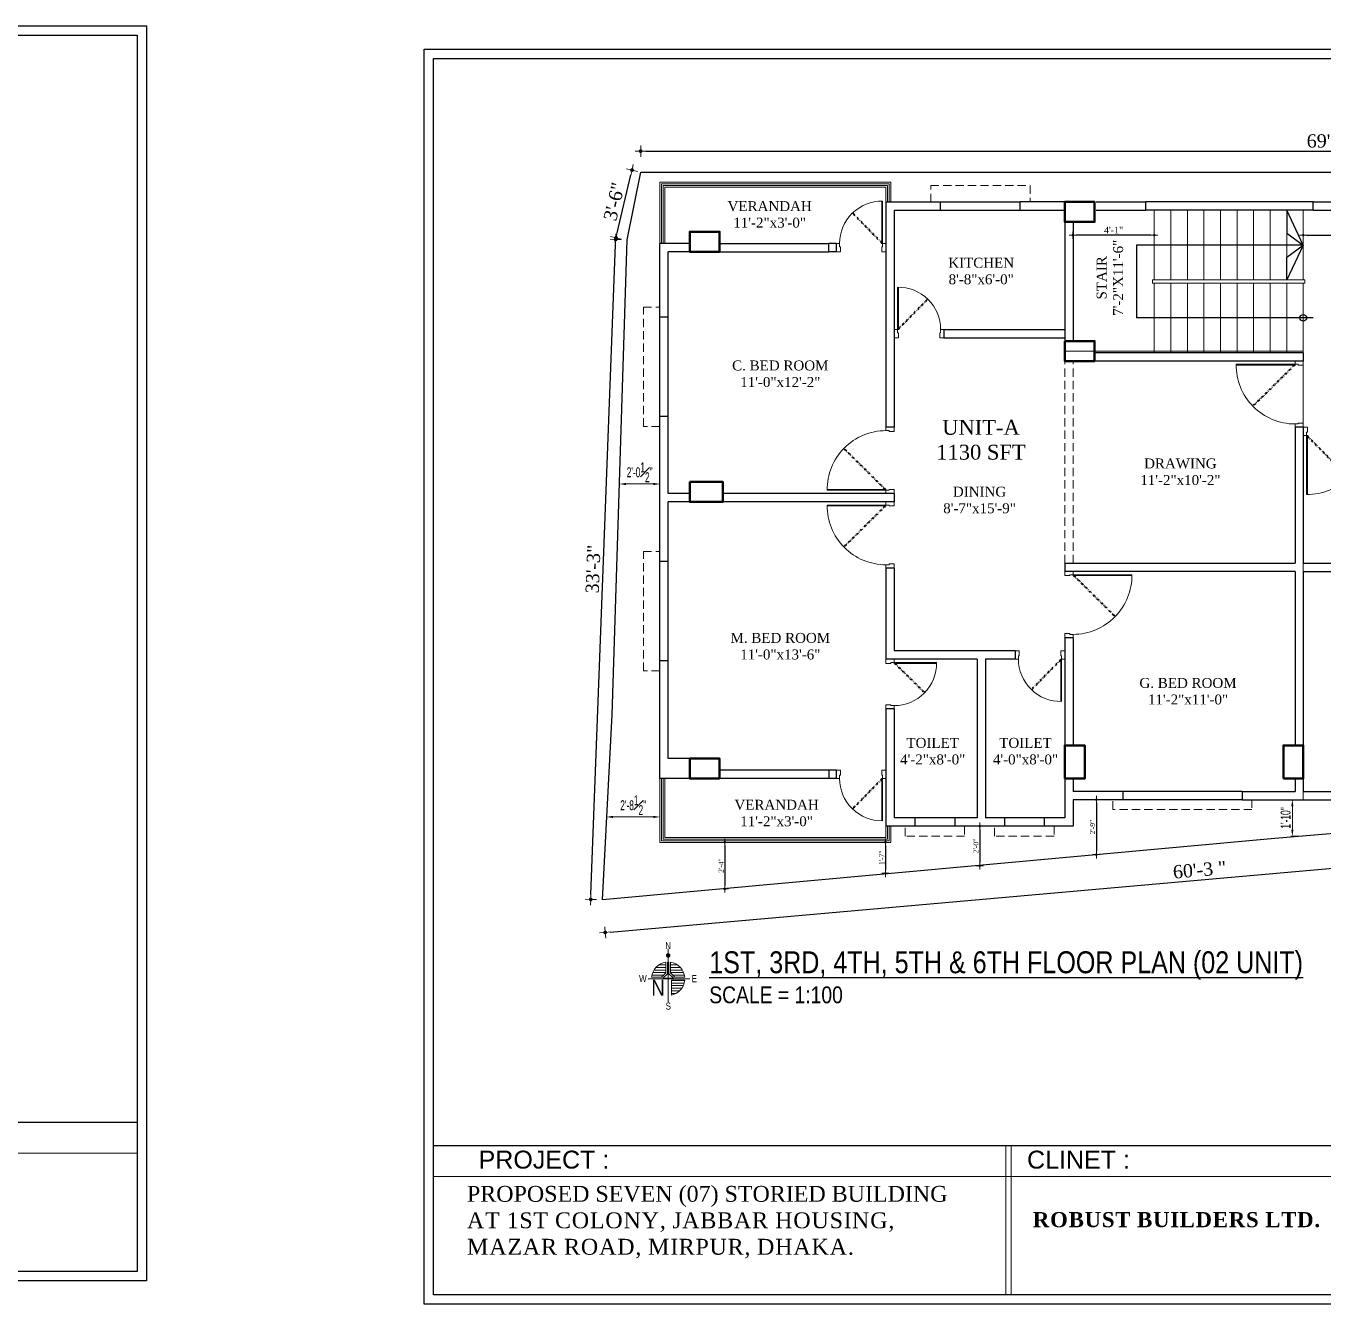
# Model space of a CAD drawing. Extents: x 52891 to 66536, y -48165 to -44533.
# Drawn here: x 57068 to 57851, y -46006 to -45235 of the extents above; entities that cross this region are included whole.
import ezdxf
from ezdxf.enums import TextEntityAlignment as Align

# ---------------------------------------------------------------- set-up
doc = ezdxf.new("R2010")
doc.units = 0
doc.header["$MEASUREMENT"] = 0
doc.header["$PDMODE"] = 3
doc.linetypes.add('DIVIDE2', pattern=[0.625, 0.25, -0.125, 0, -0.125, 0, -0.125])
doc.linetypes.add('HIDDEN2', pattern=[0.1875, 0.125, -0.0625])
doc.layers.get('0').update_dxf_attribs({"lineweight": 13})
doc.layers.get('DEFPOINTS').update_dxf_attribs({"lineweight": 13})
for name, color, linetype, lineweight in [('1-TEXT', 212, 'Continuous', 25), ('COLUMN-1', 1, 'Continuous', 50), ('DIM', 8, 'Continuous', 13), ('dim-8', 250, 'Continuous', 15), ('DOOR', 24, 'Continuous', 13), ('hatch', 252, 'Continuous', 13), ('line', 7, 'Continuous', 15), ('NORTH_DER', 7, 'Continuous', 13), ('STAIR', 8, 'Continuous', 13), ('TEXT', 7, 'Continuous', 13), ('VER RAIL', 32, 'Continuous', 15), ('VER.', 22, 'Continuous', 13), ('WALL', 7, 'Continuous', 30), ('windor', 4, 'Continuous', 25)]:
    doc.layers.add(name, color=color, linetype=linetype, lineweight=lineweight)
doc.layers.add('Layer1', color=174, linetype='Continuous')
doc.styles.add('Arial', font='arial.ttf')
doc.styles.add('NEW', font='swissck.ttf')
doc.styles.add('RS6', font='times.ttf')
doc.styles.get("Standard").update_dxf_attribs({"font": 'arial.ttf', "width": 0.6, "height": 6})
doc.styles.add('STYLE4', font='swissc.ttf')
doc.dimstyles.new('1-4', dxfattribs={"dimtxt": 6, "dimasz": 4, "dimexe": 1, "dimexo": 1.5, "dimgap": 1, "dimtad": 1, "dimdec": 1, "dimzin": 3, "dimdsep": 46, "dimlunit": 4, "dimtxsty": 'Standard', "dimcen": 0.09, "dimdle": 4, "dimclrd": 252, "dimclre": 252, "dimclrt": 7, "dimadec": 0, "dimazin": 0, "dimtfac": 1, "dimtdec": 1, "dimtofl": 0, "dimtmove": 1, "dimatfit": 3, "dimfxl": 2, "dimfrac": 1, "dimtolj": 1, "dimtzin": 0, "dimlwd": 9, "dimlwe": 9, "dimarcsym": 0})
doc.dimstyles.new('1_4', dxfattribs={"dimtxt": 3, "dimasz": 2, "dimexe": 0.18, "dimexo": 0.0625, "dimgap": 4, "dimtad": 0, "dimdec": 0, "dimzin": 3, "dimdsep": 46, "dimlunit": 4, "dimtxsty": 'RS6', "dimblk": 'D', "dimcen": 3, "dimse1": 1, "dimse2": 1, "dimclrt": 7, "dimadec": 0, "dimazin": 0, "dimtfac": 1, "dimtdec": 0, "dimtix": 1, "dimtmove": 1, "dimatfit": 3, "dimldrblk": 'OPEN30', "dimfxl": 0.18, "dimtvp": 0.75, "dimtolj": 1, "dimtzin": 0, "dimarcsym": 0})
doc.dimstyles.new('Colm dim', dxfattribs={"dimtxt": 4, "dimasz": 2, "dimexe": 3, "dimexo": 3, "dimgap": 0.125, "dimtad": 0, "dimdec": 0, "dimzin": 3, "dimdsep": 46, "dimlunit": 4, "dimtxsty": 'RS6', "dimblk": 'D', "dimcen": 3, "dimdle": 1, "dimse1": 1, "dimse2": 1, "dimclrt": 7, "dimadec": 0, "dimazin": 0, "dimtfac": 1, "dimtdec": 0, "dimtix": 1, "dimtmove": 0, "dimatfit": 3, "dimldrblk": 'OPEN90', "dimfxl": 6, "dimfxlon": 1, "dimtvp": 0.75, "dimtolj": 1, "dimtzin": 0, "dimarcsym": 0})

# ---------------------------------------------------------------- blocks, each defined once
blk = doc.blocks.new('L')
at = {"layer": 'Layer1', "color": 0}
blk.add_line((0, 65.62), (-777.86, 65.62), dxfattribs=at)
at = {"layer": 'Layer1', "color": 4}
blk.add_lwpolyline([(-781.98, 548.61), (4.12, 548.61), (4.12, -4.12), (-781.98, -4.12)], close=True, dxfattribs=at)
at = {"layer": 'Layer1', "color": 1}
blk.add_lwpolyline([(-777.86, 544.49), (0, 544.49), (0, 0), (-777.86, 0)], close=True, dxfattribs=at)
at = {"layer": 'TEXT', "color": 0}
for p, q in [((0, 65.62), (-777.86, 65.62)), ((-525.74, 0.31), (-525.74, 65.62)), ((-523.37, 0.31), (-523.37, 65.62)), ((-348.23, 0.31), (-348.23, 65.62)), ((-345.86, 0.31), (-345.86, 65.62)), ((-203.16, 0.31), (-203.16, 65.62)), ((-200.79, 0.31), (-200.79, 65.62)), ((-777.86, 52.07), (0, 52.07))]:
    blk.add_line(p, q, dxfattribs=at)
at = {"layer": 'TEXT', "color": 4, "lineweight": 13, "char_height": 7.894, "attachment_point": 1, "style": 'Arial'}
for s, insert in [('PROJECT :', (-757.98, 63.44)), ('CLINET :', (-516.31, 63.44)), ('ENGINEER :', (-338.79, 63.44))]:
    blk.add_mtext(s, dxfattribs=dict(at, insert=insert))
at = {"layer": 'TEXT', "color": 4, "lineweight": 13, "insert": (-195.89, 61.54), "char_height": 7.8937, "attachment_point": 1, "line_spacing_factor": 1.5, "style": 'Arial'}
blk.add_mtext('CONSULTANT:', dxfattribs=at)
at = {"layer": 'TEXT', "color": 3, "lineweight": 13, "attachment_point": 1, "style": 'Arial'}
for s, insert, char_height, width in [('\\pt139.4;{\\fTimes New Roman|b1|i0|c0|p18;\\T1.05;\\C5;ROBUST BUILDERS LTD.}', (-513.76, 36.38), 6.64, 133.2452), ('{\\fTimes New Roman|b0|i0|c0|p18;\\T1.05;MD. ANISUR RAHMAN\\P\\H0.8344x;B.Sc. in Civil Engineer}', (-338.33, 39.36), 5.6834, 108.3857)]:
    blk.add_mtext(s, dxfattribs=dict(at, insert=insert, char_height=char_height, width=width))
at = {"layer": 'TEXT', "color": 4, "insert": (-197.52, 39.11), "char_height": 4.89284, "attachment_point": 1, "style": 'Arial'}
blk.add_mtext('\\pt1.131;{\\fBankGothic Lt BT|b0|i0|c0|p34;\\H1.009x;\\C96;M/S.S.R ENGINEERS & BUILDERS\\fSwis721 LtCn BT|b0|i0|c0|p34;\\H0.6676x;\\C1;\\P\\H1.439x;\\C5;CRESCENT HOMES.\\P150/1 SHA ALI BAGH. FLAT..W..08,\\PMIRPUR-01,DHAKA-1216}', dxfattribs=at)
at = {"layer": 'WALL', "color": 4, "linetype": 'ByBlock', "lineweight": 25, "insert": (-763.12, 47.91), "char_height": 6.9904, "width": 217.6986, "attachment_point": 1}
blk.add_mtext('{\\fTimes New Roman|b0|i0|c0|p18;\\W1;\\C144;PROPOSED SEVEN (07) STORIED BUILDING\\P\\T1.05;AT 1ST COLONY, JABBAR HOUSING, MAZAR ROAD, MIRPUR, DHAKA.}', dxfattribs=at)
blk = doc.blocks.new('d2')
at = {"layer": 'DOOR', "linetype": 'DIVIDE2', "ltscale": 5}
for p, q in [((5, 2.5), (30.28, 27.42)), ((5.71, 2.5), (30.63, 27.07))]:
    blk.add_line(p, q, dxfattribs=at)
at = {"layer": 'DOOR'}
for p, q in [((5, 2), (5, 2.5)), ((5, 2.5), (40.5, 2.5)), ((5, 2), (40.5, 2)), ((8.81, 2.5), (8.81, 2.36)), ((8.81, 2.36), (8.95, 2.36)), ((8.81, 2.14), (8.81, 2)), ((8.81, 2.14), (8.95, 2.14)), ((8.95, 2.36), (8.95, 2.14)), ((20.63, 2.5), (20.63, 2.36)), ((20.63, 2.36), (20.77, 2.36)), ((20.63, 2.14), (20.63, 2)), ((20.63, 2.14), (20.77, 2.14)), ((20.77, 2.36), (20.77, 2.14)), ((35.92, 2.5), (35.92, 2.36)), ((35.92, 2.36), (36.06, 2.36)), ((35.92, 2.14), (35.92, 2)), ((35.92, 2.14), (36.06, 2.14)), ((36.06, 2.36), (36.06, 2.14))]:
    blk.add_line(p, q, dxfattribs=at)
for points in [[(0, 37.5), (3, 37.5), (3, 38), (5, 38), (5, 40), (0, 40), (0, 37.5)], [(0, 2.5), (3, 2.5), (3, 2), (5, 2), (5, 0), (0, 0), (0, 2.5)]]:
    blk.add_lwpolyline(points, dxfattribs=at)
for centre, radius, start, end in [((5, 2.5), 35.5, 44.5965, 90), ((5.02, 2.5), 35.48, 359.18588, 44.61719)]:
    blk.add_arc(centre, radius, start, end, dxfattribs=at)
blk = doc.blocks.new('d1')
at = {"layer": 'DOOR', "linetype": 'DIVIDE2', "ltscale": 5}
for p, q in [((5, 2.5), (23.16, 20.4)), ((5.71, 2.5), (23.51, 20.04))]:
    blk.add_line(p, q, dxfattribs=at)
at = {"layer": 'DOOR'}
for p, q in [((5, 2), (5, 2.5)), ((5, 2.5), (30.5, 2.5)), ((5, 2), (30.5, 2)), ((7.99, 2.5), (7.99, 2.36)), ((7.99, 2.36), (8.13, 2.36)), ((7.99, 2.14), (7.99, 2)), ((7.99, 2.14), (8.13, 2.14)), ((8.13, 2.36), (8.13, 2.14)), ((16.49, 2.5), (16.49, 2.36)), ((16.49, 2.36), (16.63, 2.36)), ((16.49, 2.14), (16.49, 2)), ((16.49, 2.14), (16.63, 2.14)), ((16.63, 2.36), (16.63, 2.14)), ((26.55, 2.5), (26.55, 2.36)), ((26.55, 2.36), (26.69, 2.36)), ((26.55, 2.14), (26.55, 2)), ((26.55, 2.14), (26.69, 2.14)), ((26.69, 2.36), (26.69, 2.14))]:
    blk.add_line(p, q, dxfattribs=at)
for points in [[(0, 27.5), (3, 27.5), (3, 28), (5, 28), (5, 30), (0, 30), (0, 27.5)], [(0, 2.5), (3, 2.5), (3, 2), (5, 2), (5, 0), (0, 0), (0, 2.5)]]:
    blk.add_lwpolyline(points, dxfattribs=at)
for centre, radius, start, end in [((5, 2.5), 25.5, 44.5965, 90), ((5.03, 2.51), 25.47, 358.86297, 44.63613)]:
    blk.add_arc(centre, radius, start, end, dxfattribs=at)
blk = doc.blocks.new('D')
at = {"layer": 'DIM'}
for q in [(-1.125, 0), (0, 1.125), (1.125, 0), (0, -1.125)]:
    blk.add_line((0, 0), q, dxfattribs=at)
at = {"layer": 'DIM', "color": 6, "const_width": 0.375}
blk.add_lwpolyline([(-0.1875, 0, 1), (0.1875, 0, 1)], format="xyb", close=True, dxfattribs=at)
blk = doc.blocks.new('*D2078')
at = {"layer": 'DEFPOINTS', "color": 0}
for p in [(57700.34, -45361.04), (57700.34, -45361.04), (57749.46, -45361.04)]:
    blk.add_point(p, dxfattribs=at)
at = {"layer": 'VER RAIL', "color": 0, "linetype": 'Continuous', "lineweight": -2}
blk.add_line((57747.46, -45361.04), (57702.34, -45361.04), dxfattribs=at)
at = {"layer": 'VER RAIL', "color": 0, "lineweight": -2, "xscale": 2, "yscale": 2, "zscale": 2, "rotation": 180}
blk.add_blockref('D', (57700.34, -45361.04), dxfattribs=at)
at = {"layer": 'VER RAIL', "color": 0, "lineweight": -2, "xscale": 2, "yscale": 2, "zscale": 2}
blk.add_blockref('D', (57749.46, -45361.04), dxfattribs=at)
at = {"layer": 'VER RAIL', "color": 7, "insert": (57724.9, -45358.04), "char_height": 4, "attachment_point": 5, "style": 'RS6'}
blk.add_mtext('\\A1;4\'-1"', dxfattribs=at)
blk = doc.blocks.new('_Open90')
at = {"layer": 'DIM', "color": 0, "lineweight": -2}
for p, q in [((0, 0), (-1, 0)), ((-0.5, 0.5), (0, 0)), ((0, 0), (-0.5, -0.5))]:
    blk.add_line(p, q, dxfattribs=at)
blk = doc.blocks.new('*D2079')
at = {"layer": 'DEFPOINTS', "color": 0}
for p in [(57839.46, -45361.04), (57894.46, -45361.04), (57894.46, -45361.04)]:
    blk.add_point(p, dxfattribs=at)
at = {"layer": 'VER RAIL', "color": 0, "linetype": 'Continuous', "lineweight": -2}
blk.add_line((57841.46, -45361.04), (57892.46, -45361.04), dxfattribs=at)
at = {"layer": 'VER RAIL', "color": 0, "lineweight": -2, "xscale": 2, "yscale": 2, "zscale": 2, "rotation": 180}
blk.add_blockref('D', (57839.46, -45361.04), dxfattribs=at)
at = {"layer": 'VER RAIL', "color": 0, "lineweight": -2, "xscale": 2, "yscale": 2, "zscale": 2}
blk.add_blockref('D', (57894.46, -45361.04), dxfattribs=at)
at = {"layer": 'VER RAIL', "color": 7, "insert": (57866.96, -45357.98), "char_height": 4, "attachment_point": 5, "style": 'RS6'}
blk.add_mtext('\\A1;4\'-7"', dxfattribs=at)
blk = doc.blocks.new('*D2080')
at = {"layer": 'DEFPOINTS', "color": 0}
for p in [(58272.96, -45310.35), (57439.36, -45323.04), (58272.96, -45323.04)]:
    blk.add_point(p, dxfattribs=at)
at = {"layer": 'dim-8', "color": 0, "lineweight": -2}
blk.add_line((57442.36, -45310.35), (58269.96, -45310.35), dxfattribs=at)
at = {"layer": 'dim-8', "color": 0, "lineweight": -2, "xscale": 3, "yscale": 3, "zscale": 3, "rotation": 180}
blk.add_blockref('D', (57439.36, -45310.35), dxfattribs=at)
at = {"layer": 'dim-8', "color": 0, "lineweight": -2, "xscale": 3, "yscale": 3, "zscale": 3}
blk.add_blockref('D', (58272.96, -45310.35), dxfattribs=at)
at = {"layer": 'dim-8', "color": 7, "insert": (57856.16, -45304.23), "char_height": 8, "attachment_point": 5, "style": 'RS6'}
blk.add_mtext('\\A1;69\'-6"', dxfattribs=at)
blk = doc.blocks.new('*D2082')
at = {"layer": 'DEFPOINTS', "color": 0}
for p in [(57424.21, -45363.65), (57431.21, -45363.91), (57416.19, -45762.31)]:
    blk.add_point(p, dxfattribs=at)
at = {"layer": 'dim-8', "color": 0, "lineweight": -2}
blk.add_line((57409.3, -45759.05), (57424.1, -45366.65), dxfattribs=at)
at = {"layer": 'dim-8', "color": 0, "lineweight": -2, "xscale": 3, "yscale": 3, "zscale": 3}
for p, rotation in [((57424.21, -45363.65), 87.8405305677438), ((57409.19, -45762.04), 267.8405305677438)]:
    blk.add_blockref('D', p, dxfattribs=dict(at, rotation=rotation))
at = {"layer": 'dim-8', "color": 7, "insert": (57410.6, -45562.62), "char_height": 8, "attachment_point": 5, "rotation": 87.84053, "style": 'RS6'}
blk.add_mtext('\\A1;33\'-3"', dxfattribs=at)
blk = doc.blocks.new('*D2083')
at = {"layer": 'DEFPOINTS', "color": 0}
for p in [(57434.1, -45321.8), (57439.36, -45323.04), (57429.71, -45363.86)]:
    blk.add_point(p, dxfattribs=at)
at = {"layer": 'dim-8', "color": 0, "lineweight": -2}
blk.add_line((57425.15, -45359.7), (57433.41, -45324.72), dxfattribs=at)
at = {"layer": 'dim-8', "color": 0, "lineweight": -2, "xscale": 3, "yscale": 3, "zscale": 3}
for p, rotation in [((57434.1, -45321.8), 76.7042481128369), ((57424.46, -45362.62), 256.7042481128369)]:
    blk.add_blockref('D', p, dxfattribs=dict(at, rotation=rotation))
at = {"layer": 'dim-8', "color": 7, "insert": (57423.34, -45340.8), "char_height": 8, "attachment_point": 5, "rotation": 76.70425, "style": 'RS6'}
blk.add_mtext('\\A1;3\'-6"', dxfattribs=at)
blk = doc.blocks.new('*D2084')
at = {"layer": 'DEFPOINTS', "color": 0}
for p in [(58135.11, -45698.87), (58136.85, -45718.54), (57416.19, -45762.31)]:
    blk.add_point(p, dxfattribs=at)
at = {"layer": 'dim-8', "color": 0, "lineweight": -2}
blk.add_line((57420.91, -45781.72), (58133.86, -45718.8), dxfattribs=at)
at = {"layer": 'dim-8', "color": 0, "lineweight": -2, "xscale": 3, "yscale": 3, "zscale": 3}
for p, rotation in [((58136.85, -45718.54), 5.042919805303145), ((57417.93, -45781.98), 185.0429198053031)]:
    blk.add_blockref('D', p, dxfattribs=dict(at, rotation=rotation))
at = {"layer": 'dim-8', "color": 7, "insert": (57776.85, -45744.18), "char_height": 8, "attachment_point": 5, "rotation": 5.04292, "style": 'RS6'}
blk.add_mtext('\\A1;60\'-3 "', dxfattribs=at)
blk = doc.blocks.new('*D2086')
at = {"layer": 'DEFPOINTS', "color": 0}
for p in [(57834.96, -45701.82), (57832.85, -45723.94), (57837.91, -45723.94)]:
    blk.add_point(p, dxfattribs=at)
at = {"layer": 'line', "color": 252, "linetype": 'Continuous', "lineweight": 9}
for p, q in [((57833.46, -45701.82), (57831.85, -45701.82)), ((57832.85, -45705.82), (57832.85, -45719.94)), ((57836.41, -45723.94), (57831.85, -45723.94))]:
    blk.add_line(p, q, dxfattribs=at)
at = {"layer": 'line', "color": 252}
for points in [[(57832.19, -45705.82), (57833.52, -45705.82), (57832.85, -45701.82)], [(57832.19, -45719.94), (57833.52, -45719.94), (57832.85, -45723.94)]]:
    blk.add_solid(points, dxfattribs=at)
at = {"layer": 'line', "color": 7, "insert": (57828.79, -45712.88), "char_height": 6, "attachment_point": 5, "rotation": 90}
blk.add_mtext('\\A1;1\'-10"', dxfattribs=at)
blk = doc.blocks.new('*D2088')
at = {"layer": 'DEFPOINTS', "color": 0}
for p in [(57426.48, -45511.27), (57426.48, -45513.52), (57450.96, -45514.29)]:
    blk.add_point(p, dxfattribs=at)
at = {"layer": 'line', "color": 252, "linetype": 'Continuous', "lineweight": 9}
for p, q in [((57426.48, -45512.02), (57426.48, -45510.27)), ((57446.96, -45511.27), (57430.48, -45511.27)), ((57450.96, -45512.79), (57450.96, -45510.27))]:
    blk.add_line(p, q, dxfattribs=at)
at = {"layer": 'line', "color": 252}
for points in [[(57430.48, -45510.6), (57430.48, -45511.94), (57426.48, -45511.27)], [(57446.96, -45510.6), (57446.96, -45511.94), (57450.96, -45511.27)]]:
    blk.add_solid(points, dxfattribs=at)
at = {"layer": 'line', "color": 7, "insert": (57438.72, -45504.19), "char_height": 6, "attachment_point": 5}
blk.add_mtext('\\A1;2\'-0{\\H1.000000x;\\S1#2;}"', dxfattribs=at)
blk = doc.blocks.new('*D2089')
at = {"layer": 'DEFPOINTS', "color": 0}
for p in [(57418.65, -45712.24), (57418.65, -45716.13), (57450.96, -45717.32)]:
    blk.add_point(p, dxfattribs=at)
at = {"layer": 'line', "color": 252, "linetype": 'Continuous', "lineweight": 9}
for p, q in [((57418.65, -45714.63), (57418.65, -45711.24)), ((57450.96, -45715.82), (57450.96, -45711.24)), ((57446.96, -45712.24), (57422.65, -45712.24))]:
    blk.add_line(p, q, dxfattribs=at)
at = {"layer": 'line', "color": 252}
for points in [[(57422.65, -45711.58), (57422.65, -45712.91), (57418.65, -45712.24)], [(57446.96, -45711.58), (57446.96, -45712.91), (57450.96, -45712.24)]]:
    blk.add_solid(points, dxfattribs=at)
at = {"layer": 'line', "color": 7, "insert": (57434.81, -45705.17), "char_height": 6, "attachment_point": 5}
blk.add_mtext('\\A1;2\'-8{\\H1.000000x;\\S1#2;}"', dxfattribs=at)
blk = doc.blocks.new('*D2090')
at = {"layer": 'DEFPOINTS', "color": 0}
for p in [(57491.74, -45727.57), (57488.87, -45755.68), (57490.12, -45755.68)]:
    blk.add_point(p, dxfattribs=at)
at = {"layer": 'line', "color": 0, "lineweight": -2}
blk.add_line((57490.12, -45729.57), (57490.12, -45753.68), dxfattribs=at)
at = {"layer": 'line', "color": 0, "lineweight": -2, "xscale": 2, "yscale": 2, "zscale": 2}
for p, rotation in [((57490.12, -45727.57), 90), ((57490.12, -45755.68), 270)]:
    blk.add_blockref('D', p, dxfattribs=dict(at, rotation=rotation))
at = {"layer": 'line', "color": 7, "insert": (57487.87, -45741.62), "char_height": 3, "attachment_point": 5, "rotation": 90, "style": 'RS6'}
blk.add_mtext('\\A1;2\'-4"', dxfattribs=at)
blk = doc.blocks.new('_Open30')
at = {"color": 0, "linetype": 'ByBlock', "lineweight": -2}
for p, q in [((-1, 0.27), (0, 0)), ((0, 0), (-1, -0.27)), ((0, 0), (-1, 0))]:
    blk.add_line(p, q, dxfattribs=at)
blk = doc.blocks.new('*D2091')
at = {"layer": 'DEFPOINTS', "color": 0}
for p in [(57590.46, -45727.57), (57587.19, -45746.25), (57592.17, -45746.25)]:
    blk.add_point(p, dxfattribs=at)
at = {"layer": 'line', "color": 0, "lineweight": -2}
blk.add_line((57587.19, -45729.57), (57587.19, -45744.25), dxfattribs=at)
at = {"layer": 'line', "color": 0, "lineweight": -2, "xscale": 2, "yscale": 2, "zscale": 2}
for p, rotation in [((57587.19, -45727.57), 90), ((57587.19, -45746.25), 270)]:
    blk.add_blockref('D', p, dxfattribs=dict(at, rotation=rotation))
at = {"layer": 'line', "color": 7, "insert": (57584.89, -45736.91), "char_height": 3, "attachment_point": 5, "rotation": 90, "style": 'RS6'}
blk.add_mtext('\\A1;1\'-7"', dxfattribs=at)
blk = doc.blocks.new('*D2092')
at = {"layer": 'DEFPOINTS', "color": 0}
for p in [(57644.11, -45717.82), (57641.67, -45741.74), (57644.11, -45741.74)]:
    blk.add_point(p, dxfattribs=at)
at = {"layer": 'line', "color": 0, "lineweight": -2}
blk.add_line((57644.11, -45719.82), (57644.11, -45739.74), dxfattribs=at)
at = {"layer": 'line', "color": 0, "lineweight": -2, "xscale": 2, "yscale": 2, "zscale": 2}
for p, rotation in [((57644.11, -45717.82), 90), ((57644.11, -45741.74), 270)]:
    blk.add_blockref('D', p, dxfattribs=dict(at, rotation=rotation))
at = {"layer": 'line', "color": 7, "insert": (57641.82, -45729.78), "char_height": 3, "attachment_point": 5, "rotation": 90, "style": 'RS6'}
blk.add_mtext('\\A1;2\'-0"', dxfattribs=at)
blk = doc.blocks.new('*D2093')
at = {"layer": 'DEFPOINTS', "color": 0}
for p in [(57715.26, -45701.82), (57714.51, -45734.99), (57715.59, -45734.99)]:
    blk.add_point(p, dxfattribs=at)
at = {"layer": 'line', "color": 0, "lineweight": -2}
blk.add_line((57714.51, -45703.82), (57714.51, -45732.99), dxfattribs=at)
at = {"layer": 'line', "color": 0, "lineweight": -2, "xscale": 2, "yscale": 2, "zscale": 2}
for p, rotation in [((57714.51, -45701.82), 90), ((57714.51, -45734.99), 270)]:
    blk.add_blockref('D', p, dxfattribs=dict(at, rotation=rotation))
at = {"layer": 'line', "color": 7, "insert": (57712.21, -45718.41), "char_height": 3, "attachment_point": 5, "rotation": 90, "style": 'RS6'}
blk.add_mtext('\\A1;2\'-9"', dxfattribs=at)

msp = doc.modelspace()

# ---------------------------------------------------------------- hatches: boundary and pattern name
at = {"layer": 'NORTH_DER'}
h = msp.add_hatch(dxfattribs=at)
h.set_pattern_fill('_USER', color=256, scale=1.571076, angle=1800, style=0, pattern_type=0)
h.set_pattern_definition([(360, (54839.7813, -46704.8834), (1e-13, 1.5710756), [])])
h.paths.add_polyline_path([(57454.54, -45799.93, 0.347379), (57445.92, -45808.94), (57451.85, -45808.94), (57454.54, -45806.25)])
h.paths.add_polyline_path([(57460.01, -45808.94), (57465.94, -45808.94, 0.347379), (57457.32, -45799.93), (57457.32, -45806.25)])
h.paths.add_polyline_path([(57457.97, -45810.84), (57457.97, -45819.74, 0.328937), (57465.94, -45810.84)])

# ---------------------------------------------------------------- linework, layer by layer
at = {"layer": 'COLUMN-1'}
for points in [[(57695.46, -45341.04), (57695.46, -45353.04), (57713.46, -45353.04), (57713.46, -45341.04)], [(57695.46, -45341.04), (57695.46, -45353.04), (57713.46, -45353.04), (57713.46, -45341.04)], [(57486.96, -45371.04), (57486.96, -45359.04), (57468.96, -45359.04), (57468.96, -45371.04)], [(57695.46, -45425.04), (57695.46, -45437.04), (57713.46, -45437.04), (57713.46, -45425.04)], [(57468.96, -45510.04), (57468.96, -45522.04), (57488.96, -45522.04), (57488.96, -45510.04)], [(57695.46, -45689.04), (57707.46, -45689.04), (57707.46, -45669.04), (57695.46, -45669.04)], [(57827.46, -45689.04), (57839.46, -45689.04), (57839.46, -45669.04), (57827.46, -45669.04)], [(57486.96, -45689.04), (57486.96, -45677.04), (57468.96, -45677.04), (57468.96, -45689.04)]]:
    msp.add_lwpolyline(points, close=True, dxfattribs=at)
at = {"layer": 'hatch', "linetype": 'HIDDEN2', "ltscale": 40}
for p, q in [((57695.46, -45559.04), (57695.46, -45437.04)), ((57700.46, -45559.04), (57700.46, -45437.04))]:
    msp.add_line(p, q, dxfattribs=at)
for points in [[(57614.46, -45341.04), (57614.46, -45331.04), (57674.46, -45331.04), (57674.46, -45341.04)], [(57450.96, -45476.54), (57440.96, -45476.54), (57440.96, -45404.54), (57450.96, -45404.54)], [(57450.96, -45624.04), (57440.96, -45624.04), (57440.96, -45552.04), (57450.96, -45552.04)], [(57808.46, -45701.82), (57808.46, -45707.82), (57724.46, -45707.82), (57724.46, -45701.82)], [(57634.96, -45717.82), (57634.96, -45723.82), (57598.96, -45723.82), (57598.96, -45717.82)], [(57688.96, -45717.82), (57688.96, -45723.82), (57652.96, -45723.82), (57652.96, -45717.82)]]:
    msp.add_lwpolyline(points, dxfattribs=at)
at = {"layer": 'line'}
for points in [[(57450.96, -45727.57), (57450.96, -45329.04), (57590.46, -45329.04), (57590.46, -45341.04), (57695.46, -45341.04), (57695.46, -45431.04), (57839.46, -45431.04), (57839.46, -45701.82), (57700.46, -45701.82), (57700.46, -45717.82), (57590.46, -45717.82), (57590.46, -45727.57), (57450.96, -45727.57)], [(57836.96, -45437.04), (57839.46, -45437.04)]]:
    msp.add_lwpolyline(points, dxfattribs=at)
at = {"layer": 'NORTH_DER', "color": 1}
for p, q in [((57455.44, -45806.9), (57452.76, -45809.58)), ((57459.1, -45809.58), (57452.76, -45809.58)), ((57456.41, -45806.9), (57459.1, -45809.58))]:
    msp.add_line(p, q, dxfattribs=at)
at = {"layer": 'NORTH_DER', "color": 1, "const_width": 1.36}
msp.add_lwpolyline([(57455.25, -45795.83, 1), (57456.61, -45795.83, 1)], format="xyb", close=True, dxfattribs=at)
at = {"layer": 'NORTH_DER'}
for points in [[(57455.93, -45791.95), (57455.93, -45823.76)], [(57443.78, -45809.89), (57469.11, -45809.89)], [(57450.9, -45809.89), (57445.87, -45809.89)], [(57457.97, -45809.89), (57460.96, -45809.89)]]:
    msp.add_lwpolyline(points, dxfattribs=at)
for points in [[(57454.54, -45806.25), (57451.85, -45808.94), (57445.92, -45808.94), (57445.92, -45808.94, -0.347379), (57454.54, -45799.93), (57454.54, -45799.93)], [(57457.32, -45799.93), (57457.32, -45799.93), (57457.32, -45806.25), (57460.01, -45808.94), (57465.94, -45808.94), (57465.94, -45808.94, 0.347379)], [(57465.94, -45810.84, -0.328937), (57457.97, -45819.74), (57457.97, -45810.84), (57465.94, -45810.84)]]:
    msp.add_lwpolyline(points, format="xyb", close=True, dxfattribs=at)
at = {"layer": 'NORTH_DER', "color": 1}
msp.add_lwpolyline([(57455.44, -45799.85), (57455.44, -45799.85), (57455.44, -45806.9), (57456.41, -45806.9), (57456.41, -45799.85, 0.021929)], format="xyb", close=True, dxfattribs=at)
at = {"layer": 'STAIR'}
for p, q in [((57749.46, -45346.04), (57749.46, -45388.04)), ((57759.46, -45346.04), (57759.46, -45388.04)), ((57769.46, -45346.04), (57769.46, -45388.04)), ((57779.46, -45346.04), (57779.46, -45388.04)), ((57789.46, -45346.04), (57789.46, -45388.04)), ((57799.46, -45346.04), (57799.46, -45388.04)), ((57809.46, -45346.04), (57809.46, -45388.04)), ((57819.46, -45346.04), (57819.46, -45388.04)), ((57829.46, -45346.04), (57829.46, -45388.04)), ((57839.46, -45346.04), (57839.46, -45388.04)), ((57749.46, -45390.04), (57749.46, -45432.04)), ((57759.46, -45390.04), (57759.46, -45432.04)), ((57769.46, -45390.04), (57769.46, -45432.04)), ((57779.46, -45390.04), (57779.46, -45432.04)), ((57789.46, -45390.04), (57789.46, -45432.04)), ((57799.46, -45390.04), (57799.46, -45432.04)), ((57809.46, -45390.04), (57809.46, -45432.04)), ((57819.46, -45390.04), (57819.46, -45432.04)), ((57829.46, -45390.04), (57829.46, -45432.04)), ((57839.46, -45390.04), (57839.46, -45432.04))]:
    msp.add_line(p, q, dxfattribs=at)
at = {"layer": 'STAIR', "color": 30}
for p, q in [((57840.46, -45388.04), (57748.46, -45388.04)), ((57748.46, -45388.04), (57748.46, -45390.04)), ((57840.46, -45390.04), (57748.46, -45390.04)), ((57840.46, -45390.04), (57840.46, -45388.04))]:
    msp.add_line(p, q, dxfattribs=at)
at = {"layer": 'VER.'}
for points in [[(57590.46, -45341.04), (57590.46, -45329.04), (57450.96, -45329.04), (57450.96, -45366.04)], [(57587.46, -45341.04), (57587.46, -45332.04), (57453.96, -45332.04), (57453.96, -45366.04)], [(57590.46, -45717.82), (57590.46, -45727.57), (57450.96, -45727.57), (57450.96, -45689.04)], [(57587.46, -45717.82), (57587.46, -45724.57), (57453.96, -45724.57), (57453.96, -45689.04)]]:
    msp.add_lwpolyline(points, dxfattribs=at)
at = {"layer": 'VER.', "color": 8}
for points in [[(57589.46, -45341.04), (57589.46, -45330.04), (57451.96, -45330.04), (57451.96, -45366.04)], [(57588.46, -45341.04), (57588.46, -45331.04), (57452.96, -45331.04), (57452.96, -45366.04)], [(57589.46, -45717.82), (57589.46, -45726.57), (57451.96, -45726.57), (57451.96, -45689.04)], [(57588.46, -45717.82), (57588.46, -45725.57), (57452.96, -45725.57), (57452.96, -45689.04)]]:
    msp.add_lwpolyline(points, dxfattribs=at)
at = {"layer": 'WALL'}
for p, q in [((57587.46, -45341.04), (57620.46, -45341.04)), ((57587.46, -45341.04), (57587.46, -45477.04)), ((57620.46, -45346.04), (57620.46, -45341.04)), ((57700.46, -45341.04), (57668.46, -45341.04)), ((57668.46, -45346.04), (57668.46, -45341.04)), ((57845.46, -45341.04), (57744.46, -45341.04)), ((57744.46, -45346.04), (57744.46, -45341.04)), ((57845.46, -45346.04), (57845.46, -45341.04)), ((57592.46, -45346.04), (57620.46, -45346.04)), ((57592.46, -45346.04), (57592.46, -45477.04)), ((57668.46, -45346.04), (57695.46, -45346.04)), ((57845.46, -45346.04), (57744.46, -45346.04)), ((57695.46, -45353.04), (57695.46, -45425.04)), ((57700.46, -45353.04), (57700.46, -45425.04)), ((57450.96, -45410.54), (57450.96, -45366.04)), ((57468.96, -45366.04), (57450.96, -45366.04)), ((57557.46, -45366.04), (57552.96, -45366.04)), ((57552.96, -45371.04), (57552.96, -45366.04)), ((57557.46, -45366.04), (57557.46, -45371.04)), ((57455.96, -45410.54), (57455.96, -45371.04)), ((57468.96, -45371.04), (57455.96, -45371.04)), ((57557.46, -45371.04), (57552.96, -45371.04)), ((57455.96, -45410.54), (57450.96, -45410.54)), ((57622.46, -45418.04), (57695.46, -45418.04)), ((57622.46, -45418.04), (57622.46, -45423.04)), ((57622.46, -45423.04), (57695.46, -45423.04)), ((57839.46, -45432.04), (57713.46, -45432.04)), ((57839.46, -45437.04), (57713.46, -45437.04)), ((57839.46, -45432.04), (57839.46, -45437.04)), ((57450.96, -45558.04), (57450.96, -45470.54)), ((57455.96, -45470.54), (57450.96, -45470.54)), ((57455.96, -45517.04), (57455.96, -45470.54)), ((57592.46, -45477.04), (57587.46, -45477.04)), ((57834.46, -45477.04), (57834.46, -45559.04)), ((57839.46, -45477.04), (57834.46, -45477.04)), ((57839.46, -45477.04), (57839.46, -45559.04)), ((57468.96, -45517.04), (57455.96, -45517.04)), ((57455.96, -45558.04), (57455.96, -45522.04)), ((57468.96, -45522.04), (57455.96, -45522.04)), ((57592.46, -45517.04), (57488.96, -45517.04)), ((57592.46, -45522.04), (57488.96, -45522.04)), ((57592.46, -45517.04), (57592.46, -45522.04)), ((57455.96, -45558.04), (57450.96, -45558.04)), ((57592.46, -45562.04), (57587.46, -45562.04)), ((57587.46, -45562.04), (57587.46, -45617.04)), ((57592.46, -45562.04), (57592.46, -45612.04)), ((57695.46, -45559.04), (57834.46, -45559.04)), ((57695.46, -45559.04), (57695.46, -45564.04)), ((57839.46, -45559.04), (57980.46, -45559.04)), ((57834.46, -45564.04), (57695.46, -45564.04)), ((57834.46, -45564.04), (57834.46, -45669.04)), ((57839.46, -45564.04), (57985.46, -45564.04)), ((57839.46, -45564.04), (57839.46, -45669.04)), ((57700.46, -45604.04), (57695.46, -45604.04)), ((57695.46, -45604.04), (57695.46, -45669.04)), ((57700.46, -45604.04), (57700.46, -45669.04)), ((57642.46, -45617.04), (57587.46, -45617.04)), ((57665.46, -45612.04), (57592.46, -45612.04)), ((57642.46, -45617.04), (57642.46, -45712.82)), ((57665.46, -45617.04), (57647.46, -45617.04)), ((57647.46, -45617.04), (57647.46, -45712.82)), ((57665.46, -45612.04), (57665.46, -45617.04)), ((57450.96, -45689.04), (57450.96, -45618.04)), ((57455.96, -45618.04), (57450.96, -45618.04)), ((57455.96, -45677.04), (57455.96, -45618.04)), ((57592.46, -45647.04), (57587.46, -45647.04)), ((57587.46, -45647.04), (57587.46, -45717.82)), ((57592.46, -45647.04), (57592.46, -45712.82)), ((57468.96, -45677.04), (57455.96, -45677.04)), ((57557.46, -45684.04), (57552.96, -45684.04)), ((57552.96, -45684.04), (57552.96, -45689.04)), ((57557.46, -45684.04), (57557.46, -45689.04)), ((57468.96, -45689.04), (57450.96, -45689.04)), ((57557.46, -45689.04), (57552.96, -45689.04)), ((57695.46, -45688.85), (57695.46, -45712.82)), ((57700.46, -45688.85), (57700.46, -45696.82)), ((57834.46, -45689.04), (57834.46, -45696.82)), ((57839.46, -45689.04), (57839.46, -45696.82)), ((57730.46, -45696.82), (57700.46, -45696.82)), ((57730.46, -45701.82), (57700.46, -45701.82)), ((57700.46, -45701.82), (57700.46, -45717.82)), ((57730.46, -45696.82), (57730.46, -45701.82)), ((57802.46, -45696.82), (57802.46, -45701.82)), ((57802.46, -45696.82), (57834.46, -45696.82)), ((57802.46, -45701.82), (57839.46, -45701.82)), ((57839.46, -45696.82), (57867.46, -45696.82)), ((57839.46, -45701.82), (57867.46, -45701.82)), ((57604.96, -45717.82), (57587.46, -45717.82)), ((57604.96, -45712.82), (57592.46, -45712.82)), ((57604.96, -45712.82), (57604.96, -45717.82)), ((57642.46, -45712.82), (57628.96, -45712.82)), ((57628.96, -45712.82), (57628.96, -45717.82)), ((57658.96, -45717.82), (57628.96, -45717.82)), ((57658.96, -45712.82), (57647.46, -45712.82)), ((57658.96, -45712.82), (57658.96, -45717.82)), ((57695.46, -45712.82), (57682.96, -45712.82)), ((57682.96, -45712.82), (57682.96, -45717.82)), ((57700.46, -45717.82), (57682.96, -45717.82))]:
    msp.add_line(p, q, dxfattribs=at)
at = {"layer": 'WALL', "lineweight": -3}
for p, q in [((57839.46, -45367.04), (57738.71, -45367.04)), ((57738.71, -45367.04), (57738.71, -45411.04)), ((57845.46, -45411.04), (57738.71, -45411.04))]:
    msp.add_line(p, q, dxfattribs=at)
at = {"layer": 'WALL', "ltscale": 30}
msp.add_lwpolyline([(58135.11, -45698.87), (57822.27, -45725.26), (57416.19, -45762.31), (57422.15, -45650.51), (57431.21, -45363.91), (57439.36, -45323.04), (58272.96, -45323.04), (58259.72, -45706.76)], dxfattribs=at)
at = {"layer": 'WALL', "lineweight": -3}
for points in [[(57839.46, -45367.04), (57829.46, -45346.04), (57829.46, -45359.82), (57839.46, -45367.04)], [(57839.46, -45367.04), (57829.46, -45388.04), (57829.46, -45374.26), (57839.46, -45367.04)]]:
    msp.add_lwpolyline(points, dxfattribs=at)
msp.add_circle((57839.46, -45411.04), 2, dxfattribs=at)
at = {"layer": 'windor'}
for p, q in [((57620.46, -45341.04), (57668.46, -45341.04)), ((57714.46, -45341.04), (57744.46, -45341.04)), ((57845.46, -45341.04), (57894.46, -45341.04)), ((57620.46, -45346.04), (57668.46, -45346.04)), ((57714.46, -45346.04), (57744.46, -45346.04)), ((57845.46, -45346.04), (57894.46, -45346.04)), ((57486.96, -45366.04), (57552.96, -45366.04)), ((57486.96, -45371.04), (57552.96, -45371.04)), ((57450.96, -45470.54), (57450.96, -45410.54)), ((57455.96, -45470.54), (57455.96, -45410.54)), ((57450.96, -45618.04), (57450.96, -45558.04)), ((57455.96, -45618.04), (57455.96, -45558.04)), ((57552.96, -45684.04), (57486.96, -45684.04)), ((57552.96, -45689.04), (57486.96, -45689.04)), ((57802.46, -45696.82), (57730.46, -45696.82)), ((57802.46, -45701.82), (57730.46, -45701.82)), ((57628.96, -45712.82), (57604.96, -45712.82)), ((57628.96, -45717.82), (57604.96, -45717.82)), ((57682.96, -45712.82), (57658.96, -45712.82)), ((57682.96, -45717.82), (57658.96, -45717.82))]:
    msp.add_line(p, q, dxfattribs=at)

# ---------------------------------------------------------------- block references
at = {"layer": 'DOOR'}
for name, p, rotation in [('d1', (57587.46, -45371.04), 90), ('d2', (57839.46, -45437.04), 180), ('d2', (57839.46, -45477.04), 270), ('d2', (57592.46, -45522.04), 180)]:
    msp.add_blockref(name, p, dxfattribs=dict(at, rotation=rotation))
at = {"layer": 'DOOR', "xscale": -1}
for name, p, rotation in [('d1', (57592.46, -45423.04), 270), ('d2', (57695.46, -45564.04), 180), ('d1', (57587.46, -45617.04), 180), ('d1', (57695.46, -45612.04), 90), ('d1', (57587.46, -45684.04), 90)]:
    msp.add_blockref(name, p, dxfattribs=dict(at, rotation=rotation))
msp.add_blockref('d2', (57592.46, -45517.04), dxfattribs=at)
at = {"layer": 'WALL', "xscale": 1.370411425996281, "yscale": 1.370411425996281, "zscale": 1.370411425990245}
for p in [(57135.38, -45986.61), (58380.22, -46000.62)]:
    msp.add_blockref('L', p, dxfattribs=at)

# ---------------------------------------------------------------- texts
at = {"layer": '1-TEXT', "style": 'NEW'}
for s, height, p in [('%%U1ST, 3RD, 4TH, 5TH & 6TH FLOOR PLAN (02 UNIT)', 13.2237, (57480.75, -45806.58)), ('SCALE = 1:100   ', 10.1721, (57480.75, -45824.71))]:
    msp.add_text(s, height=height, dxfattribs=at).set_placement(p)
at = {"layer": 'NORTH_DER', "style": 'STYLE4'}
for s, height, p in [('N', 4.29, (57455.92, -45789.91)), ('W', 4.29, (57440.66, -45809.81)), ('N', 9.66, (57449.85, -45815.36)), ('E', 4.29, (57471.69, -45809.84)), ('S', 4.29, (57456.01, -45826.4))]:
    msp.add_text(s, height=height, dxfattribs=at).set_placement(p, align=Align.MIDDLE_CENTER)
at = {"layer": 'TEXT', "attachment_point": 8, "style": 'RS6'}
for s, insert, char_height, width in [('VERANDAH\\P11\'-2"x3\'-0"', (57517.22, -45356.61), 6, 49.8379), ('KITCHEN 8\'-8"x6\'-0"', (57644.96, -45390.8), 6, 44.3441), ('C. BED ROOM 11\'-0"x12\'-2"', (57523.65, -45452.81), 6, 58.8086), ('{\\C1;UNIT-A \\P1130 SFT}', (57644.83, -45496.7), 9, 66.5161), ('DRAWING 11\'-2"x10\'-2"', (57765.24, -45511.96), 6, 48.7738), ('DINING \\P8\'-7"x15\'-9"', (57643.97, -45529), 6, 44.3441), ('M. BED ROOM 11\'-0"x13\'-6"', (57523.65, -45617.25), 6, 64.8442), ('G. BED ROOM 11\'-2"x11\'-0"', (57769.86, -45644.44), 6, 66.396), ('TOILET 4\'-2"x8\'-0"', (57615.67, -45680.62), 6, 40.4261), ('TOILET 4\'-0"x8\'-0"', (57671.71, -45680.62), 6, 40.4261), ('VERANDAH\\P11\'-2"x3\'-0"', (57521.39, -45717.97), 6, 49.8379)]:
    msp.add_mtext(s, dxfattribs=dict(at, insert=insert, char_height=char_height, width=width))
at = {"layer": 'TEXT', "insert": (57730.74, -45386.82), "char_height": 6, "width": 44.383, "attachment_point": 8, "rotation": 90, "style": 'RS6'}
msp.add_mtext('STAIR\\P7\'-2"X11\'-6"', dxfattribs=at)

# ---------------------------------------------------------------- dimensions: what is measured, and where the dimension line sits
at = {"layer": 'dim-8'}
dim = msp.add_linear_dim(base=(58272.96, -45310.35), p1=(57439.36, -45323.04), p2=(58272.96, -45323.04), dimstyle='Colm dim', override={"dimtxt": 8, "dimasz": 3, "dimtmove": 1, "dimfxl": 3, "dimarcsym": 1}, dxfattribs=at)
dim.commit()
dim.dimension.update_dxf_attribs({"geometry": '*D2080', "text_midpoint": (57856.16, -45304.23)})
for p1, p2, distance, picture, middle in [((57429.71, -45363.86), (57439.36, -45323.04), 5.4, '*D2083', (57423.34, -45340.8)), ((57416.19, -45762.31), (57431.21, -45363.91), 7.01, '*D2082', (57410.6, -45562.62))]:
    dim = msp.add_aligned_dim(p1=p1, p2=p2, distance=distance, dimstyle='Colm dim', override={"dimtxt": 8, "dimasz": 3, "dimtmove": 1, "dimfxl": 3, "dimarcsym": 1}, dxfattribs=at)
    dim.commit()
    dim.dimension.update_dxf_attribs({"geometry": picture, "text_midpoint": middle})
dim = msp.add_aligned_dim(p1=(57416.19, -45762.31), p2=(58135.11, -45698.87), distance=-19.75, text='60\'-3 "', dimstyle='Colm dim', override={"dimtxt": 8, "dimasz": 3, "dimtmove": 1, "dimfxl": 3, "dimarcsym": 1}, dxfattribs=at)
dim.commit()
dim.dimension.update_dxf_attribs({"geometry": '*D2084', "text_midpoint": (57776.85, -45744.18)})
at = {"layer": 'line'}
for base, p1, p2, picture, middle in [((57426.48, -45511.27), (57450.96, -45514.29), (57426.48, -45513.52), '*D2088', (57438.72, -45504.19)), ((57418.65, -45712.24), (57450.96, -45717.32), (57418.65, -45716.13), '*D2089', (57434.81, -45705.17))]:
    dim = msp.add_linear_dim(base=base, p1=p1, p2=p2, dimstyle='1-4', dxfattribs=at)
    dim.commit()
    dim.dimension.update_dxf_attribs({"geometry": picture, "text_midpoint": middle})
for base, p1, p2, dimstyle, picture, middle in [((57714.51, -45734.99), (57715.26, -45701.82), (57715.59, -45734.99), '1_4', '*D2093', (57712.21, -45718.41)), ((57832.85, -45723.94), (57834.96, -45701.82), (57837.91, -45723.94), '1-4', '*D2086', (57828.79, -45712.88)), ((57644.11, -45741.74), (57644.11, -45717.82), (57641.67, -45741.74), '1_4', '*D2092', (57641.82, -45729.78)), ((57490.12, -45755.68), (57491.74, -45727.57), (57488.87, -45755.68), '1_4', '*D2090', (57487.87, -45741.62)), ((57587.19, -45746.25), (57590.46, -45727.57), (57592.17, -45746.25), '1_4', '*D2091', (57584.89, -45736.91))]:
    dim = msp.add_linear_dim(base=base, p1=p1, p2=p2, angle=90, dimstyle=dimstyle, dxfattribs=at)
    dim.commit()
    dim.dimension.update_dxf_attribs({"geometry": picture, "text_midpoint": middle})
at = {"layer": 'VER RAIL'}
for base, p1, p2, picture, middle in [((57700.34, -45361.04), (57749.46, -45361.04), (57700.34, -45361.04), '*D2078', (57724.9, -45358.04)), ((57894.46, -45361.04), (57839.46, -45361.04), (57894.46, -45361.04), '*D2079', (57866.96, -45357.98))]:
    dim = msp.add_linear_dim(base=base, p1=p1, p2=p2, dimstyle='Colm dim', override={"dimfxl": 2, "dimarcsym": 1}, dxfattribs=at)
    dim.commit()
    dim.dimension.update_dxf_attribs({"geometry": picture, "text_midpoint": middle})

doc.saveas('drawing.dxf')
